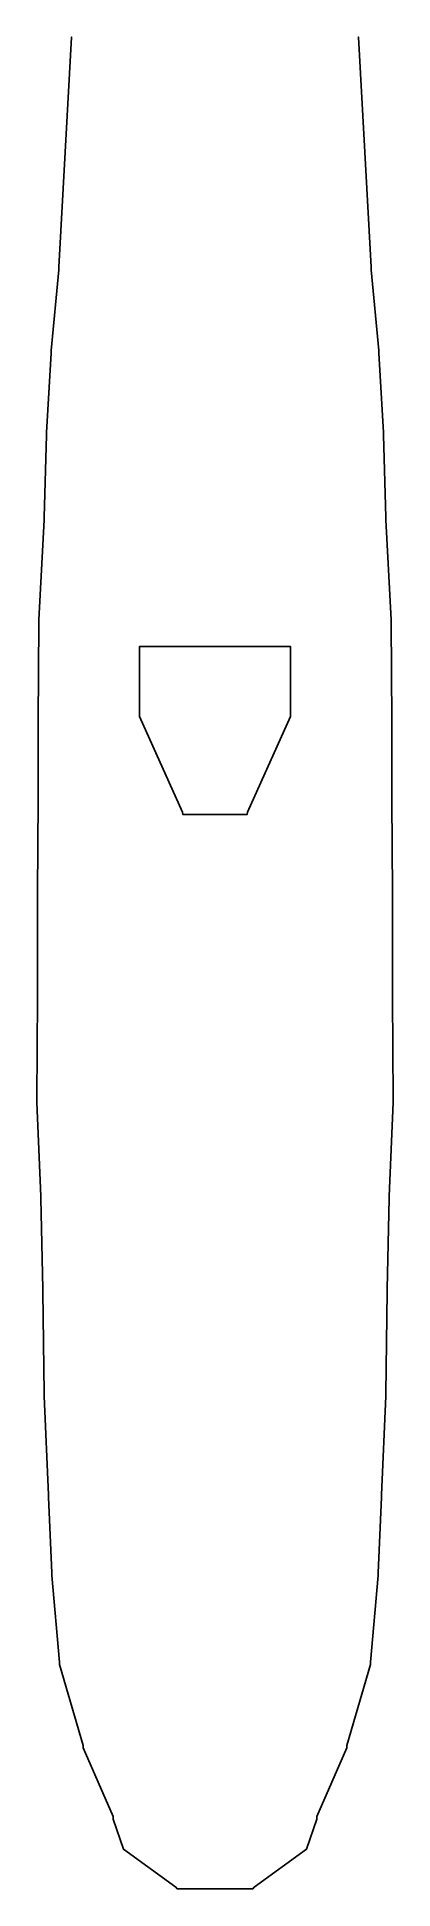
# Model space of a CAD drawing. Extents: x -2.8 to 2.8, y -19.2 to 9.7.
import ezdxf

# ---------------------------------------------------------------- set-up
doc = ezdxf.new("R2010")
doc.units = 0
doc.layers.add('RAILINGS', color=6, linetype='CONTINUOUS')

msp = doc.modelspace()

# ---------------------------------------------------------------- linework, layer by layer
at = {"layer": 'RAILINGS'}
for points in [[(-2.24, 9.72, 1.57), (-2.24, 9.72, 1.61), (-2.44, 6.13, 1.61), (-2.44, 6.13, 1.57)], [(-2.44, 6.13, 1.57), (-2.44, 6.13, 1.61), (-2.24, 9.72, 1.61), (-2.24, 9.72, 1.57)], [(-2.44, 6.13, 1.1), (-2.44, 6.13, 1.14), (-2.24, 9.72, 1.14), (-2.24, 9.72, 1.1)], [(-2.24, 9.72, 1.1), (-2.24, 9.72, 1.14), (-2.44, 6.13, 1.14), (-2.44, 6.13, 1.1)], [(2.44, 6.13, 1.57), (2.44, 6.13, 1.61), (2.24, 9.72, 1.61), (2.24, 9.72, 1.57)], [(2.24, 9.72, 1.57), (2.24, 9.72, 1.61), (2.44, 6.13, 1.61), (2.44, 6.13, 1.57)], [(2.24, 9.72, 1.1), (2.24, 9.72, 1.14), (2.44, 6.13, 1.14), (2.44, 6.13, 1.1)], [(2.44, 6.13, 1.1), (2.44, 6.13, 1.14), (2.24, 9.72, 1.14), (2.24, 9.72, 1.1)], [(-2.56, 4.83, 1.57), (-2.56, 4.83, 1.61), (-2.44, 6.09, 1.61), (-2.44, 6.09, 1.57)], [(-2.44, 6.09, 1.57), (-2.44, 6.09, 1.61), (-2.56, 4.83, 1.61), (-2.56, 4.83, 1.57)], [(-2.44, 6.09, 1.1), (-2.44, 6.09, 1.14), (-2.56, 4.83, 1.14), (-2.56, 4.83, 1.1)], [(-2.56, 4.83, 1.1), (-2.56, 4.83, 1.14), (-2.44, 6.09, 1.14), (-2.44, 6.09, 1.1)], [(-2.44, 6.13, 0.78), (-2.44, 6.09, 0.78), (-2.44, 6.09, 1.61), (-2.44, 6.13, 1.61)], [(-2.44, 6.13, 1.61), (-2.44, 6.09, 1.61), (-2.44, 6.09, 0.78), (-2.44, 6.13, 0.78)], [(2.44, 6.13, 0.78), (2.44, 6.09, 0.78), (2.44, 6.09, 1.61), (2.44, 6.13, 1.61)], [(2.44, 6.13, 1.61), (2.44, 6.09, 1.61), (2.44, 6.09, 0.78), (2.44, 6.13, 0.78)], [(2.44, 6.09, 1.57), (2.44, 6.09, 1.61), (2.56, 4.83, 1.61), (2.56, 4.83, 1.57)], [(2.56, 4.83, 1.57), (2.56, 4.83, 1.61), (2.44, 6.09, 1.61), (2.44, 6.09, 1.57)], [(2.56, 4.83, 1.1), (2.56, 4.83, 1.14), (2.44, 6.09, 1.14), (2.44, 6.09, 1.1)], [(2.44, 6.09, 1.1), (2.44, 6.09, 1.14), (2.56, 4.83, 1.14), (2.56, 4.83, 1.1)], [(-2.56, 4.79, 1.57), (-2.56, 4.79, 1.61), (-2.63, 3.55, 1.61), (-2.63, 3.55, 1.57)], [(-2.63, 3.55, 1.57), (-2.63, 3.55, 1.61), (-2.56, 4.79, 1.61), (-2.56, 4.79, 1.57)], [(-2.63, 3.55, 1.1), (-2.63, 3.55, 1.14), (-2.56, 4.79, 1.14), (-2.56, 4.79, 1.1)], [(-2.56, 4.79, 1.1), (-2.56, 4.79, 1.14), (-2.63, 3.55, 1.14), (-2.63, 3.55, 1.1)], [(-2.56, 4.83, 1.61), (-2.56, 4.79, 1.61), (-2.56, 4.79, 0.78), (-2.56, 4.83, 0.78)], [(-2.56, 4.83, 0.78), (-2.56, 4.79, 0.78), (-2.56, 4.79, 1.61), (-2.56, 4.83, 1.61)], [(2.56, 4.83, 1.61), (2.56, 4.79, 1.61), (2.56, 4.79, 0.78), (2.56, 4.83, 0.78)], [(2.56, 4.83, 0.78), (2.56, 4.79, 0.78), (2.56, 4.79, 1.61), (2.56, 4.83, 1.61)], [(2.63, 3.55, 1.57), (2.63, 3.55, 1.61), (2.56, 4.79, 1.61), (2.56, 4.79, 1.57)], [(2.56, 4.79, 1.57), (2.56, 4.79, 1.61), (2.63, 3.55, 1.61), (2.63, 3.55, 1.57)], [(2.56, 4.79, 1.1), (2.56, 4.79, 1.14), (2.63, 3.55, 1.14), (2.63, 3.55, 1.1)], [(2.63, 3.55, 1.1), (2.63, 3.55, 1.14), (2.56, 4.79, 1.14), (2.56, 4.79, 1.1)], [(-2.67, 2.23, 1.57), (-2.67, 2.23, 1.61), (-2.63, 3.51, 1.61), (-2.63, 3.51, 1.57)], [(-2.63, 3.51, 1.57), (-2.63, 3.51, 1.61), (-2.67, 2.23, 1.61), (-2.67, 2.23, 1.57)], [(-2.63, 3.51, 1.1), (-2.63, 3.51, 1.14), (-2.67, 2.23, 1.14), (-2.67, 2.23, 1.1)], [(-2.67, 2.23, 1.1), (-2.67, 2.23, 1.14), (-2.63, 3.51, 1.14), (-2.63, 3.51, 1.1)], [(-2.63, 3.55, 0.78), (-2.63, 3.51, 0.78), (-2.63, 3.51, 1.61), (-2.63, 3.55, 1.61)], [(-2.63, 3.55, 1.61), (-2.63, 3.51, 1.61), (-2.63, 3.51, 0.78), (-2.63, 3.55, 0.78)], [(2.63, 3.55, 0.78), (2.63, 3.51, 0.78), (2.63, 3.51, 1.61), (2.63, 3.55, 1.61)], [(2.63, 3.55, 1.61), (2.63, 3.51, 1.61), (2.63, 3.51, 0.78), (2.63, 3.55, 0.78)], [(2.63, 3.51, 1.57), (2.63, 3.51, 1.61), (2.67, 2.23, 1.61), (2.67, 2.23, 1.57)], [(2.67, 2.23, 1.57), (2.67, 2.23, 1.61), (2.63, 3.51, 1.61), (2.63, 3.51, 1.57)], [(2.67, 2.23, 1.1), (2.67, 2.23, 1.14), (2.63, 3.51, 1.14), (2.63, 3.51, 1.1)], [(2.63, 3.51, 1.1), (2.63, 3.51, 1.14), (2.67, 2.23, 1.14), (2.67, 2.23, 1.1)], [(-2.67, 2.19, 1.57), (-2.67, 2.19, 1.61), (-2.75, 0.63, 1.61), (-2.75, 0.63, 1.57)], [(-2.75, 0.63, 1.57), (-2.75, 0.63, 1.61), (-2.67, 2.19, 1.61), (-2.67, 2.19, 1.57)], [(-2.75, 0.63, 1.1), (-2.75, 0.63, 1.14), (-2.67, 2.19, 1.14), (-2.67, 2.19, 1.1)], [(-2.67, 2.19, 1.1), (-2.67, 2.19, 1.14), (-2.75, 0.63, 1.14), (-2.75, 0.63, 1.1)], [(-2.67, 2.23, 1.61), (-2.67, 2.19, 1.61), (-2.67, 2.19, 0.78), (-2.67, 2.23, 0.78)], [(-2.67, 2.23, 0.78), (-2.67, 2.19, 0.78), (-2.67, 2.19, 1.61), (-2.67, 2.23, 1.61)], [(2.67, 2.23, 1.61), (2.67, 2.19, 1.61), (2.67, 2.19, 0.78), (2.67, 2.23, 0.78)], [(2.67, 2.23, 0.78), (2.67, 2.19, 0.78), (2.67, 2.19, 1.61), (2.67, 2.23, 1.61)], [(2.75, 0.63, 1.57), (2.75, 0.63, 1.61), (2.67, 2.19, 1.61), (2.67, 2.19, 1.57)], [(2.67, 2.19, 1.57), (2.67, 2.19, 1.61), (2.75, 0.63, 1.61), (2.75, 0.63, 1.57)], [(2.67, 2.19, 1.1), (2.67, 2.19, 1.14), (2.75, 0.63, 1.14), (2.75, 0.63, 1.1)], [(2.75, 0.63, 1.1), (2.75, 0.63, 1.14), (2.67, 2.19, 1.14), (2.67, 2.19, 1.1)], [(-2.76, -0.95, 1.57), (-2.76, -0.95, 1.61), (-2.75, 0.59, 1.61), (-2.75, 0.59, 1.57)], [(-2.75, 0.59, 1.57), (-2.75, 0.59, 1.61), (-2.76, -0.95, 1.61), (-2.76, -0.95, 1.57)], [(-2.75, 0.59, 1.1), (-2.75, 0.59, 1.14), (-2.76, -0.95, 1.14), (-2.76, -0.95, 1.1)], [(-2.76, -0.95, 1.1), (-2.76, -0.95, 1.14), (-2.75, 0.59, 1.14), (-2.75, 0.59, 1.1)], [(-2.75, 0.63, 1.61), (-2.75, 0.59, 1.61), (-2.75, 0.59, 0.78), (-2.75, 0.63, 0.78)], [(-2.75, 0.63, 0.78), (-2.75, 0.59, 0.78), (-2.75, 0.59, 1.61), (-2.75, 0.63, 1.61)], [(2.75, 0.63, 0.78), (2.75, 0.59, 0.78), (2.75, 0.59, 1.61), (2.75, 0.63, 1.61)], [(2.75, 0.63, 1.61), (2.75, 0.59, 1.61), (2.75, 0.59, 0.78), (2.75, 0.63, 0.78)], [(2.75, 0.59, 1.57), (2.75, 0.59, 1.61), (2.76, -0.95, 1.61), (2.76, -0.95, 1.57)], [(2.76, -0.95, 1.57), (2.76, -0.95, 1.61), (2.75, 0.59, 1.61), (2.75, 0.59, 1.57)], [(2.76, -0.95, 1.1), (2.76, -0.95, 1.14), (2.75, 0.59, 1.14), (2.75, 0.59, 1.1)], [(2.75, 0.59, 1.1), (2.75, 0.59, 1.14), (2.76, -0.95, 1.14), (2.76, -0.95, 1.1)], [(-1.18, 0.21, 2.68), (-1.18, 0.17, 2.68), (-1.18, 0.17, 3.51), (-1.18, 0.21, 3.51)], [(-1.18, 0.21, 3.51), (-1.18, 0.17, 3.51), (-1.18, 0.17, 2.68), (-1.18, 0.21, 2.68)], [(-1.18, 0.21, 3.47), (-1.18, 0.21, 3.51), (1.18, 0.21, 3.51), (1.18, 0.21, 3.47)], [(1.18, 0.21, 3.47), (1.18, 0.21, 3.51), (-1.18, 0.21, 3.51), (-1.18, 0.21, 3.47)], [(-1.18, 0.21, 3.08), (-1.18, 0.21, 3.12), (1.18, 0.21, 3.12), (1.18, 0.21, 3.08)], [(1.18, 0.21, 3.08), (1.18, 0.21, 3.12), (-1.18, 0.21, 3.12), (-1.18, 0.21, 3.08)], [(-1.18, 0.17, 3.47), (-1.18, 0.17, 3.51), (-1.18, -0.84, 3.51), (-1.18, -0.84, 3.47)], [(-1.18, -0.84, 3.47), (-1.18, -0.84, 3.51), (-1.18, 0.17, 3.51), (-1.18, 0.17, 3.47)], [(-1.18, -0.84, 3.08), (-1.18, -0.84, 3.12), (-1.18, 0.17, 3.12), (-1.18, 0.17, 3.08)], [(-1.18, 0.17, 3.08), (-1.18, 0.17, 3.12), (-1.18, -0.84, 3.12), (-1.18, -0.84, 3.08)], [(1.18, 0.21, 3.51), (1.18, 0.17, 3.51), (1.18, 0.17, 2.68), (1.18, 0.21, 2.68)], [(1.18, 0.21, 2.68), (1.18, 0.17, 2.68), (1.18, 0.17, 3.51), (1.18, 0.21, 3.51)], [(1.18, -0.84, 3.47), (1.18, -0.84, 3.51), (1.18, 0.17, 3.51), (1.18, 0.17, 3.47)], [(1.18, 0.17, 3.47), (1.18, 0.17, 3.51), (1.18, -0.84, 3.51), (1.18, -0.84, 3.47)], [(1.18, 0.17, 3.08), (1.18, 0.17, 3.12), (1.18, -0.84, 3.12), (1.18, -0.84, 3.08)], [(1.18, -0.84, 3.08), (1.18, -0.84, 3.12), (1.18, 0.17, 3.12), (1.18, 0.17, 3.08)], [(-1.18, -0.84, 3.51), (-1.18, -0.88, 3.51), (-1.18, -0.88, 2.68), (-1.18, -0.84, 2.68)], [(-1.18, -0.84, 2.68), (-1.18, -0.88, 2.68), (-1.18, -0.88, 3.51), (-1.18, -0.84, 3.51)], [(1.18, -0.84, 3.51), (1.18, -0.88, 3.51), (1.18, -0.88, 2.68), (1.18, -0.84, 2.68)], [(1.18, -0.84, 2.68), (1.18, -0.88, 2.68), (1.18, -0.88, 3.51), (1.18, -0.84, 3.51)], [(-2.76, -0.95, 0.78), (-2.76, -0.99, 0.78), (-2.76, -0.99, 1.61), (-2.76, -0.95, 1.61)], [(-2.76, -0.95, 1.61), (-2.76, -0.99, 1.61), (-2.76, -0.99, 0.78), (-2.76, -0.95, 0.78)], [(-2.76, -2.15, 1.57), (-2.76, -2.15, 1.61), (-2.76, -0.99, 1.61), (-2.76, -0.99, 1.57)], [(-2.76, -0.99, 1.57), (-2.76, -0.99, 1.61), (-2.76, -2.15, 1.61), (-2.76, -2.15, 1.57)], [(-2.76, -0.99, 1.1), (-2.76, -0.99, 1.14), (-2.76, -2.15, 1.14), (-2.76, -2.15, 1.1)], [(-2.76, -2.15, 1.1), (-2.76, -2.15, 1.14), (-2.76, -0.99, 1.14), (-2.76, -0.99, 1.1)], [(-0.51, -2.37, 3.47), (-0.51, -2.37, 3.51), (-1.18, -0.88, 3.51), (-1.18, -0.88, 3.47)], [(-1.18, -0.88, 3.47), (-1.18, -0.88, 3.51), (-0.51, -2.37, 3.51), (-0.51, -2.37, 3.47)], [(-1.18, -0.88, 3.08), (-1.18, -0.88, 3.12), (-0.51, -2.37, 3.12), (-0.51, -2.37, 3.08)], [(-0.51, -2.37, 3.08), (-0.51, -2.37, 3.12), (-1.18, -0.88, 3.12), (-1.18, -0.88, 3.08)], [(0.51, -2.37, 3.47), (0.51, -2.37, 3.51), (1.18, -0.88, 3.51), (1.18, -0.88, 3.47)], [(1.18, -0.88, 3.47), (1.18, -0.88, 3.51), (0.51, -2.37, 3.51), (0.51, -2.37, 3.47)], [(0.51, -2.37, 3.08), (0.51, -2.37, 3.12), (1.18, -0.88, 3.12), (1.18, -0.88, 3.08)], [(1.18, -0.88, 3.08), (1.18, -0.88, 3.12), (0.51, -2.37, 3.12), (0.51, -2.37, 3.08)], [(2.76, -0.95, 1.61), (2.76, -0.99, 1.61), (2.76, -0.99, 0.78), (2.76, -0.95, 0.78)], [(2.76, -0.95, 0.78), (2.76, -0.99, 0.78), (2.76, -0.99, 1.61), (2.76, -0.95, 1.61)], [(2.76, -2.15, 1.57), (2.76, -2.15, 1.61), (2.76, -0.99, 1.61), (2.76, -0.99, 1.57)], [(2.76, -0.99, 1.57), (2.76, -0.99, 1.61), (2.76, -2.15, 1.61), (2.76, -2.15, 1.57)], [(2.76, -2.15, 1.1), (2.76, -2.15, 1.14), (2.76, -0.99, 1.14), (2.76, -0.99, 1.1)], [(2.76, -0.99, 1.1), (2.76, -0.99, 1.14), (2.76, -2.15, 1.14), (2.76, -2.15, 1.1)], [(-2.77, -3.62, 1.57), (-2.77, -3.62, 1.61), (-2.76, -2.19, 1.61), (-2.76, -2.19, 1.57)], [(-2.76, -2.19, 1.57), (-2.76, -2.19, 1.61), (-2.77, -3.62, 1.61), (-2.77, -3.62, 1.57)], [(-2.76, -2.19, 1.1), (-2.76, -2.19, 1.14), (-2.77, -3.62, 1.14), (-2.77, -3.62, 1.1)], [(-2.77, -3.62, 1.1), (-2.77, -3.62, 1.14), (-2.76, -2.19, 1.14), (-2.76, -2.19, 1.1)], [(-2.76, -2.15, 1.61), (-2.76, -2.19, 1.61), (-2.76, -2.19, 0.78), (-2.76, -2.15, 0.78)], [(-2.76, -2.15, 0.78), (-2.76, -2.19, 0.78), (-2.76, -2.19, 1.61), (-2.76, -2.15, 1.61)], [(2.76, -2.15, 0.78), (2.76, -2.19, 0.78), (2.76, -2.19, 1.61), (2.76, -2.15, 1.61)], [(2.76, -2.15, 1.61), (2.76, -2.19, 1.61), (2.76, -2.19, 0.78), (2.76, -2.15, 0.78)], [(2.76, -2.19, 1.57), (2.76, -2.19, 1.61), (2.77, -3.62, 1.61), (2.77, -3.62, 1.57)], [(2.77, -3.62, 1.57), (2.77, -3.62, 1.61), (2.76, -2.19, 1.61), (2.76, -2.19, 1.57)], [(2.77, -3.62, 1.1), (2.77, -3.62, 1.14), (2.76, -2.19, 1.14), (2.76, -2.19, 1.1)], [(2.76, -2.19, 1.1), (2.76, -2.19, 1.14), (2.77, -3.62, 1.14), (2.77, -3.62, 1.1)], [(-0.51, -2.37, 3.51), (-0.5, -2.41, 3.51), (-0.5, -2.41, 2.68), (-0.51, -2.37, 2.68)], [(-0.51, -2.37, 2.68), (-0.5, -2.41, 2.68), (-0.5, -2.41, 3.51), (-0.51, -2.37, 3.51)], [(-0.5, -2.41, 3.47), (-0.5, -2.41, 3.51), (0.5, -2.41, 3.51), (0.5, -2.41, 3.47)], [(0.5, -2.41, 3.47), (0.5, -2.41, 3.51), (-0.5, -2.41, 3.51), (-0.5, -2.41, 3.47)], [(-0.5, -2.41, 3.08), (-0.5, -2.41, 3.12), (0.5, -2.41, 3.12), (0.5, -2.41, 3.08)], [(0.5, -2.41, 3.08), (0.5, -2.41, 3.12), (-0.5, -2.41, 3.12), (-0.5, -2.41, 3.08)], [(0.51, -2.37, 2.68), (0.5, -2.41, 2.68), (0.5, -2.41, 3.51), (0.51, -2.37, 3.51)], [(0.51, -2.37, 3.51), (0.5, -2.41, 3.51), (0.5, -2.41, 2.68), (0.51, -2.37, 2.68)], [(-2.77, -3.62, 1.61), (-2.77, -3.66, 1.61), (-2.77, -3.66, 0.78), (-2.77, -3.62, 0.78)], [(-2.77, -3.62, 0.78), (-2.77, -3.66, 0.78), (-2.77, -3.66, 1.61), (-2.77, -3.62, 1.61)], [(-2.77, -5.22, 1.57), (-2.77, -5.22, 1.61), (-2.77, -3.66, 1.61), (-2.77, -3.66, 1.57)], [(-2.77, -3.66, 1.57), (-2.77, -3.66, 1.61), (-2.77, -5.22, 1.61), (-2.77, -5.22, 1.57)], [(-2.77, -3.66, 1.1), (-2.77, -3.66, 1.14), (-2.77, -5.22, 1.14), (-2.77, -5.22, 1.1)], [(-2.77, -5.22, 1.1), (-2.77, -5.22, 1.14), (-2.77, -3.66, 1.14), (-2.77, -3.66, 1.1)], [(2.77, -3.62, 1.61), (2.77, -3.66, 1.61), (2.77, -3.66, 0.78), (2.77, -3.62, 0.78)], [(2.77, -3.62, 0.78), (2.77, -3.66, 0.78), (2.77, -3.66, 1.61), (2.77, -3.62, 1.61)], [(2.77, -5.22, 1.57), (2.77, -5.22, 1.61), (2.77, -3.66, 1.61), (2.77, -3.66, 1.57)], [(2.77, -3.66, 1.57), (2.77, -3.66, 1.61), (2.77, -5.22, 1.61), (2.77, -5.22, 1.57)], [(2.77, -5.22, 1.1), (2.77, -5.22, 1.14), (2.77, -3.66, 1.14), (2.77, -3.66, 1.1)], [(2.77, -3.66, 1.1), (2.77, -3.66, 1.14), (2.77, -5.22, 1.14), (2.77, -5.22, 1.1)], [(-2.78, -6.86, 1.57), (-2.78, -6.86, 1.61), (-2.77, -5.26, 1.61), (-2.77, -5.26, 1.57)], [(-2.77, -5.26, 1.57), (-2.77, -5.26, 1.61), (-2.78, -6.86, 1.61), (-2.78, -6.86, 1.57)], [(-2.77, -5.26, 1.1), (-2.77, -5.26, 1.14), (-2.78, -6.86, 1.14), (-2.78, -6.86, 1.1)], [(-2.78, -6.86, 1.1), (-2.78, -6.86, 1.14), (-2.77, -5.26, 1.14), (-2.77, -5.26, 1.1)], [(-2.77, -5.22, 0.78), (-2.77, -5.26, 0.78), (-2.77, -5.26, 1.61), (-2.77, -5.22, 1.61)], [(-2.77, -5.22, 1.61), (-2.77, -5.26, 1.61), (-2.77, -5.26, 0.78), (-2.77, -5.22, 0.78)], [(2.77, -5.22, 0.78), (2.77, -5.26, 0.78), (2.77, -5.26, 1.61), (2.77, -5.22, 1.61)], [(2.77, -5.22, 1.61), (2.77, -5.26, 1.61), (2.77, -5.26, 0.78), (2.77, -5.22, 0.78)], [(2.77, -5.26, 1.57), (2.77, -5.26, 1.61), (2.78, -6.86, 1.61), (2.78, -6.86, 1.57)], [(2.78, -6.86, 1.57), (2.78, -6.86, 1.61), (2.77, -5.26, 1.61), (2.77, -5.26, 1.57)], [(2.78, -6.86, 1.1), (2.78, -6.86, 1.14), (2.77, -5.26, 1.14), (2.77, -5.26, 1.1)], [(2.77, -5.26, 1.1), (2.77, -5.26, 1.14), (2.78, -6.86, 1.14), (2.78, -6.86, 1.1)], [(-2.78, -6.86, 0.78), (-2.78, -6.9, 0.78), (-2.78, -6.9, 1.61), (-2.78, -6.86, 1.61)], [(-2.78, -6.86, 1.61), (-2.78, -6.9, 1.61), (-2.78, -6.9, 0.78), (-2.78, -6.86, 0.78)], [(-2.78, -6.9, 1.57), (-2.78, -6.9, 1.61), (-2.72, -8.36, 1.61), (-2.72, -8.36, 1.57)], [(-2.72, -8.36, 1.57), (-2.72, -8.36, 1.61), (-2.78, -6.9, 1.61), (-2.78, -6.9, 1.57)], [(-2.72, -8.36, 1.1), (-2.72, -8.36, 1.14), (-2.78, -6.9, 1.14), (-2.78, -6.9, 1.1)], [(-2.78, -6.9, 1.1), (-2.78, -6.9, 1.14), (-2.72, -8.36, 1.14), (-2.72, -8.36, 1.1)], [(2.72, -8.36, 1.57), (2.72, -8.36, 1.61), (2.78, -6.9, 1.61), (2.78, -6.9, 1.57)], [(2.78, -6.9, 1.57), (2.78, -6.9, 1.61), (2.72, -8.36, 1.61), (2.72, -8.36, 1.57)], [(2.78, -6.9, 1.1), (2.78, -6.9, 1.14), (2.72, -8.36, 1.14), (2.72, -8.36, 1.1)], [(2.72, -8.36, 1.1), (2.72, -8.36, 1.14), (2.78, -6.9, 1.14), (2.78, -6.9, 1.1)], [(2.78, -6.86, 1.61), (2.78, -6.9, 1.61), (2.78, -6.9, 0.78), (2.78, -6.86, 0.78)], [(2.78, -6.86, 0.78), (2.78, -6.9, 0.78), (2.78, -6.9, 1.61), (2.78, -6.86, 1.61)], [(-2.72, -8.36, 1.61), (-2.72, -8.4, 1.61), (-2.72, -8.4, 0.78), (-2.72, -8.36, 0.78)], [(-2.72, -8.36, 0.78), (-2.72, -8.4, 0.78), (-2.72, -8.4, 1.61), (-2.72, -8.36, 1.61)], [(2.72, -8.36, 0.78), (2.72, -8.4, 0.78), (2.72, -8.4, 1.61), (2.72, -8.36, 1.61)], [(2.72, -8.36, 1.61), (2.72, -8.4, 1.61), (2.72, -8.4, 0.78), (2.72, -8.36, 0.78)], [(-2.72, -8.4, 1.57), (-2.72, -8.4, 1.61), (-2.69, -9.81, 1.61), (-2.69, -9.81, 1.57)], [(-2.69, -9.81, 1.57), (-2.69, -9.81, 1.61), (-2.72, -8.4, 1.61), (-2.72, -8.4, 1.57)], [(-2.69, -9.81, 1.1), (-2.69, -9.81, 1.14), (-2.72, -8.4, 1.14), (-2.72, -8.4, 1.1)], [(-2.72, -8.4, 1.1), (-2.72, -8.4, 1.14), (-2.69, -9.81, 1.14), (-2.69, -9.81, 1.1)], [(2.72, -8.4, 1.57), (2.72, -8.4, 1.61), (2.69, -9.81, 1.61), (2.69, -9.81, 1.57)], [(2.69, -9.81, 1.57), (2.69, -9.81, 1.61), (2.72, -8.4, 1.61), (2.72, -8.4, 1.57)], [(2.72, -8.4, 1.1), (2.72, -8.4, 1.14), (2.69, -9.81, 1.14), (2.69, -9.81, 1.1)], [(2.69, -9.81, 1.1), (2.69, -9.81, 1.14), (2.72, -8.4, 1.14), (2.72, -8.4, 1.1)], [(-2.69, -9.81, 0.78), (-2.69, -9.85, 0.78), (-2.69, -9.85, 1.61), (-2.69, -9.81, 1.61)], [(-2.69, -9.81, 1.61), (-2.69, -9.85, 1.61), (-2.69, -9.85, 0.78), (-2.69, -9.81, 0.78)], [(2.69, -9.81, 1.61), (2.69, -9.85, 1.61), (2.69, -9.85, 0.78), (2.69, -9.81, 0.78)], [(2.69, -9.81, 0.78), (2.69, -9.85, 0.78), (2.69, -9.85, 1.61), (2.69, -9.81, 1.61)], [(-2.69, -9.85, 1.57), (-2.69, -9.85, 1.61), (-2.67, -11.44, 1.61), (-2.67, -11.44, 1.57)], [(-2.67, -11.44, 1.57), (-2.67, -11.44, 1.61), (-2.69, -9.85, 1.61), (-2.69, -9.85, 1.57)], [(-2.67, -11.44, 1.1), (-2.67, -11.44, 1.14), (-2.69, -9.85, 1.14), (-2.69, -9.85, 1.1)], [(-2.69, -9.85, 1.1), (-2.69, -9.85, 1.14), (-2.67, -11.44, 1.14), (-2.67, -11.44, 1.1)], [(2.67, -11.44, 1.57), (2.67, -11.44, 1.61), (2.69, -9.85, 1.61), (2.69, -9.85, 1.57)], [(2.69, -9.85, 1.57), (2.69, -9.85, 1.61), (2.67, -11.44, 1.61), (2.67, -11.44, 1.57)], [(2.69, -9.85, 1.1), (2.69, -9.85, 1.14), (2.67, -11.44, 1.14), (2.67, -11.44, 1.1)], [(2.67, -11.44, 1.1), (2.67, -11.44, 1.14), (2.69, -9.85, 1.14), (2.69, -9.85, 1.1)], [(-2.67, -11.44, 0.78), (-2.67, -11.48, 0.78), (-2.67, -11.48, 1.61), (-2.67, -11.44, 1.61)], [(-2.67, -11.44, 1.61), (-2.67, -11.48, 1.61), (-2.67, -11.48, 0.78), (-2.67, -11.44, 0.78)], [(-2.6, -13.02, 1.57), (-2.6, -13.02, 1.61), (-2.67, -11.48, 1.61), (-2.67, -11.48, 1.57)], [(-2.67, -11.48, 1.57), (-2.67, -11.48, 1.61), (-2.6, -13.02, 1.61), (-2.6, -13.02, 1.57)], [(-2.67, -11.48, 1.1), (-2.67, -11.48, 1.14), (-2.6, -13.02, 1.14), (-2.6, -13.02, 1.1)], [(-2.6, -13.02, 1.1), (-2.6, -13.02, 1.14), (-2.67, -11.48, 1.14), (-2.67, -11.48, 1.1)], [(2.67, -11.48, 1.57), (2.67, -11.48, 1.61), (2.6, -13.02, 1.61), (2.6, -13.02, 1.57)], [(2.6, -13.02, 1.57), (2.6, -13.02, 1.61), (2.67, -11.48, 1.61), (2.67, -11.48, 1.57)], [(2.6, -13.02, 1.1), (2.6, -13.02, 1.14), (2.67, -11.48, 1.14), (2.67, -11.48, 1.1)], [(2.67, -11.48, 1.1), (2.67, -11.48, 1.14), (2.6, -13.02, 1.14), (2.6, -13.02, 1.1)], [(2.67, -11.44, 0.78), (2.67, -11.48, 0.78), (2.67, -11.48, 1.61), (2.67, -11.44, 1.61)], [(2.67, -11.44, 1.61), (2.67, -11.48, 1.61), (2.67, -11.48, 0.78), (2.67, -11.44, 0.78)], [(-2.6, -13.02, 1.61), (-2.6, -13.06, 1.61), (-2.6, -13.06, 0.78), (-2.6, -13.02, 0.78)], [(-2.6, -13.02, 0.78), (-2.6, -13.06, 0.78), (-2.6, -13.06, 1.61), (-2.6, -13.02, 1.61)], [(-2.6, -13.06, 1.57), (-2.6, -13.06, 1.61), (-2.55, -14.24, 1.61), (-2.55, -14.24, 1.57)], [(-2.55, -14.24, 1.57), (-2.55, -14.24, 1.61), (-2.6, -13.06, 1.61), (-2.6, -13.06, 1.57)], [(-2.55, -14.24, 1.1), (-2.55, -14.24, 1.14), (-2.6, -13.06, 1.14), (-2.6, -13.06, 1.1)], [(-2.6, -13.06, 1.1), (-2.6, -13.06, 1.14), (-2.55, -14.24, 1.14), (-2.55, -14.24, 1.1)], [(2.55, -14.24, 1.57), (2.55, -14.24, 1.61), (2.6, -13.06, 1.61), (2.6, -13.06, 1.57)], [(2.6, -13.06, 1.57), (2.6, -13.06, 1.61), (2.55, -14.24, 1.61), (2.55, -14.24, 1.57)], [(2.6, -13.06, 1.1), (2.6, -13.06, 1.14), (2.55, -14.24, 1.14), (2.55, -14.24, 1.1)], [(2.55, -14.24, 1.1), (2.55, -14.24, 1.14), (2.6, -13.06, 1.14), (2.6, -13.06, 1.1)], [(2.6, -13.02, 1.61), (2.6, -13.06, 1.61), (2.6, -13.06, 0.78), (2.6, -13.02, 0.78)], [(2.6, -13.02, 0.78), (2.6, -13.06, 0.78), (2.6, -13.06, 1.61), (2.6, -13.02, 1.61)], [(-2.55, -14.24, 0.78), (-2.55, -14.28, 0.78), (-2.55, -14.28, 1.61), (-2.55, -14.24, 1.61)], [(-2.55, -14.24, 1.61), (-2.55, -14.28, 1.61), (-2.55, -14.28, 0.78), (-2.55, -14.24, 0.78)], [(-2.43, -15.63, 1.57), (-2.43, -15.63, 1.61), (-2.55, -14.28, 1.61), (-2.55, -14.28, 1.57)], [(-2.55, -14.28, 1.57), (-2.55, -14.28, 1.61), (-2.43, -15.63, 1.61), (-2.43, -15.63, 1.57)], [(-2.55, -14.28, 1.1), (-2.55, -14.28, 1.14), (-2.43, -15.63, 1.14), (-2.43, -15.63, 1.1)], [(-2.43, -15.63, 1.1), (-2.43, -15.63, 1.14), (-2.55, -14.28, 1.14), (-2.55, -14.28, 1.1)], [(2.55, -14.28, 1.57), (2.55, -14.28, 1.61), (2.43, -15.63, 1.61), (2.43, -15.63, 1.57)], [(2.43, -15.63, 1.57), (2.43, -15.63, 1.61), (2.55, -14.28, 1.61), (2.55, -14.28, 1.57)], [(2.43, -15.63, 1.1), (2.43, -15.63, 1.14), (2.55, -14.28, 1.14), (2.55, -14.28, 1.1)], [(2.55, -14.28, 1.1), (2.55, -14.28, 1.14), (2.43, -15.63, 1.14), (2.43, -15.63, 1.1)], [(2.55, -14.24, 0.78), (2.55, -14.28, 0.78), (2.55, -14.28, 1.61), (2.55, -14.24, 1.61)], [(2.55, -14.24, 1.61), (2.55, -14.28, 1.61), (2.55, -14.28, 0.78), (2.55, -14.24, 0.78)], [(-2.43, -15.63, 1.61), (-2.43, -15.67, 1.61), (-2.43, -15.67, 0.78), (-2.43, -15.63, 0.78)], [(-2.43, -15.63, 0.78), (-2.43, -15.67, 0.78), (-2.43, -15.67, 1.61), (-2.43, -15.63, 1.61)], [(-2.43, -15.67, 1.57), (-2.43, -15.67, 1.61), (-2.06, -16.93, 1.61), (-2.06, -16.93, 1.57)], [(-2.06, -16.93, 1.57), (-2.06, -16.93, 1.61), (-2.43, -15.67, 1.61), (-2.43, -15.67, 1.57)], [(-2.06, -16.93, 1.1), (-2.06, -16.93, 1.14), (-2.43, -15.67, 1.14), (-2.43, -15.67, 1.1)], [(-2.43, -15.67, 1.1), (-2.43, -15.67, 1.14), (-2.06, -16.93, 1.14), (-2.06, -16.93, 1.1)], [(2.06, -16.93, 1.57), (2.06, -16.93, 1.61), (2.43, -15.67, 1.61), (2.43, -15.67, 1.57)], [(2.43, -15.67, 1.57), (2.43, -15.67, 1.61), (2.06, -16.93, 1.61), (2.06, -16.93, 1.57)], [(2.43, -15.67, 1.1), (2.43, -15.67, 1.14), (2.06, -16.93, 1.14), (2.06, -16.93, 1.1)], [(2.06, -16.93, 1.1), (2.06, -16.93, 1.14), (2.43, -15.67, 1.14), (2.43, -15.67, 1.1)], [(2.43, -15.63, 1.61), (2.43, -15.67, 1.61), (2.43, -15.67, 0.78), (2.43, -15.63, 0.78)], [(2.43, -15.63, 0.78), (2.43, -15.67, 0.78), (2.43, -15.67, 1.61), (2.43, -15.63, 1.61)], [(-2.06, -16.93, 0.78), (-2.06, -16.97, 0.78), (-2.06, -16.97, 1.61), (-2.06, -16.93, 1.61)], [(-2.06, -16.93, 1.61), (-2.06, -16.97, 1.61), (-2.06, -16.97, 0.78), (-2.06, -16.93, 0.78)], [(-1.59, -18.04, 1.57), (-1.59, -18.04, 1.61), (-2.06, -16.97, 1.61), (-2.06, -16.97, 1.57)], [(-2.06, -16.97, 1.57), (-2.06, -16.97, 1.61), (-1.59, -18.04, 1.61), (-1.59, -18.04, 1.57)], [(-2.06, -16.97, 1.1), (-2.06, -16.97, 1.14), (-1.59, -18.04, 1.14), (-1.59, -18.04, 1.1)], [(-1.59, -18.04, 1.1), (-1.59, -18.04, 1.14), (-2.06, -16.97, 1.14), (-2.06, -16.97, 1.1)], [(2.06, -16.97, 1.57), (2.06, -16.97, 1.61), (1.59, -18.04, 1.61), (1.59, -18.04, 1.57)], [(1.59, -18.04, 1.57), (1.59, -18.04, 1.61), (2.06, -16.97, 1.61), (2.06, -16.97, 1.57)], [(1.59, -18.04, 1.1), (1.59, -18.04, 1.14), (2.06, -16.97, 1.14), (2.06, -16.97, 1.1)], [(2.06, -16.97, 1.1), (2.06, -16.97, 1.14), (1.59, -18.04, 1.14), (1.59, -18.04, 1.1)], [(2.06, -16.93, 0.78), (2.06, -16.97, 0.78), (2.06, -16.97, 1.61), (2.06, -16.93, 1.61)], [(2.06, -16.93, 1.61), (2.06, -16.97, 1.61), (2.06, -16.97, 0.78), (2.06, -16.93, 0.78)], [(-1.59, -18.04, 1.61), (-1.59, -18.08, 1.61), (-1.59, -18.08, 0.78), (-1.59, -18.04, 0.78)], [(-1.59, -18.04, 0.78), (-1.59, -18.08, 0.78), (-1.59, -18.08, 1.61), (-1.59, -18.04, 1.61)], [(-1.59, -18.08, 1.57), (-1.59, -18.08, 1.61), (-1.43, -18.55, 1.61), (-1.43, -18.55, 1.57)], [(-1.43, -18.55, 1.57), (-1.43, -18.55, 1.61), (-1.59, -18.08, 1.61), (-1.59, -18.08, 1.57)], [(-1.43, -18.55, 1.1), (-1.43, -18.55, 1.14), (-1.59, -18.08, 1.14), (-1.59, -18.08, 1.1)], [(-1.59, -18.08, 1.1), (-1.59, -18.08, 1.14), (-1.43, -18.55, 1.14), (-1.43, -18.55, 1.1)], [(1.43, -18.55, 1.57), (1.43, -18.55, 1.61), (1.59, -18.08, 1.61), (1.59, -18.08, 1.57)], [(1.59, -18.08, 1.57), (1.59, -18.08, 1.61), (1.43, -18.55, 1.61), (1.43, -18.55, 1.57)], [(1.59, -18.08, 1.1), (1.59, -18.08, 1.14), (1.43, -18.55, 1.14), (1.43, -18.55, 1.1)], [(1.43, -18.55, 1.1), (1.43, -18.55, 1.14), (1.59, -18.08, 1.14), (1.59, -18.08, 1.1)], [(1.59, -18.04, 1.61), (1.59, -18.08, 1.61), (1.59, -18.08, 0.78), (1.59, -18.04, 0.78)], [(1.59, -18.04, 0.78), (1.59, -18.08, 0.78), (1.59, -18.08, 1.61), (1.59, -18.04, 1.61)], [(-0.61, -19.14, 1.57), (-0.61, -19.14, 1.61), (-1.43, -18.55, 1.61), (-1.43, -18.55, 1.57)], [(-1.43, -18.55, 1.57), (-1.43, -18.55, 1.61), (-0.61, -19.14, 1.61), (-0.61, -19.14, 1.57)], [(-1.43, -18.55, 1.1), (-1.43, -18.55, 1.14), (-0.61, -19.14, 1.14), (-0.61, -19.14, 1.1)], [(-0.61, -19.14, 1.1), (-0.61, -19.14, 1.14), (-1.43, -18.55, 1.14), (-1.43, -18.55, 1.1)], [(1.43, -18.55, 1.57), (1.43, -18.55, 1.61), (0.61, -19.14, 1.61), (0.61, -19.14, 1.57)], [(0.61, -19.14, 1.57), (0.61, -19.14, 1.61), (1.43, -18.55, 1.61), (1.43, -18.55, 1.57)], [(0.61, -19.14, 1.1), (0.61, -19.14, 1.14), (1.43, -18.55, 1.14), (1.43, -18.55, 1.1)], [(1.43, -18.55, 1.1), (1.43, -18.55, 1.14), (0.61, -19.14, 1.14), (0.61, -19.14, 1.1)], [(-0.61, -19.14, 0.78), (-0.59, -19.17, 0.78), (-0.59, -19.17, 1.61), (-0.61, -19.14, 1.61)], [(-0.61, -19.14, 1.61), (-0.59, -19.17, 1.61), (-0.59, -19.17, 0.78), (-0.61, -19.14, 0.78)], [(-0.59, -19.17, 1.57), (-0.59, -19.17, 1.61), (0.59, -19.17, 1.61), (0.59, -19.17, 1.57)], [(0.59, -19.17, 1.57), (0.59, -19.17, 1.61), (-0.59, -19.17, 1.61), (-0.59, -19.17, 1.57)], [(-0.59, -19.17, 1.1), (-0.59, -19.17, 1.14), (0.59, -19.17, 1.14), (0.59, -19.17, 1.1)], [(0.59, -19.17, 1.1), (0.59, -19.17, 1.14), (-0.59, -19.17, 1.14), (-0.59, -19.17, 1.1)], [(0.61, -19.14, 1.61), (0.59, -19.17, 1.61), (0.59, -19.17, 0.78), (0.61, -19.14, 0.78)], [(0.61, -19.14, 0.78), (0.59, -19.17, 0.78), (0.59, -19.17, 1.61), (0.61, -19.14, 1.61)]]:
    msp.add_3dface(points, dxfattribs=at)

doc.saveas('drawing.dxf')
